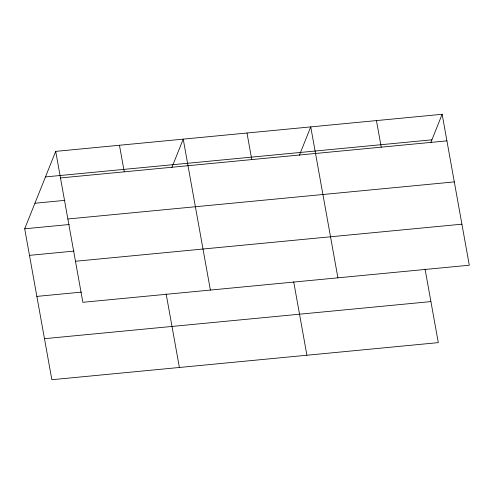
<?xml version="1.0" encoding="UTF-8"?>
<svg xmlns="http://www.w3.org/2000/svg" width="494" height="494" viewBox="0 0 494 494"><rect width="100%" height="100%" fill="white"/><g stroke="black" fill="none" stroke-linecap="round" stroke-linejoin="round"><path stroke-width="0.74" d="M425.075 269.125L438.302 342.626L51.858 379.719L24.7 228.784L55.699 151.374L442.142 114.281L469.3 265.216L82.856 302.303L55.699 151.374M171.856 167.522L183.225 139.135L210.382 290.064M299.383 155.283L310.751 126.896L337.908 277.826M430.774 142.673L442.142 114.281M45.473 176.92L431.91 139.827M60.484 177.945L446.922 140.858M34.932 203.238L64.893 200.36M67.863 218.984L454.307 181.897M24.7 228.784L69.259 224.511M29.479 255.361L74.038 251.082M75.471 261.264L461.915 224.177M36.865 296.4L81.424 292.121M44.472 338.68L430.916 301.593M376.447 120.592L381.232 147.163M293.683 281.734L306.91 355.235M246.988 133.016L251.773 159.587M166.157 293.973L179.384 367.474M119.462 145.255L124.247 171.826"/></g></svg>
